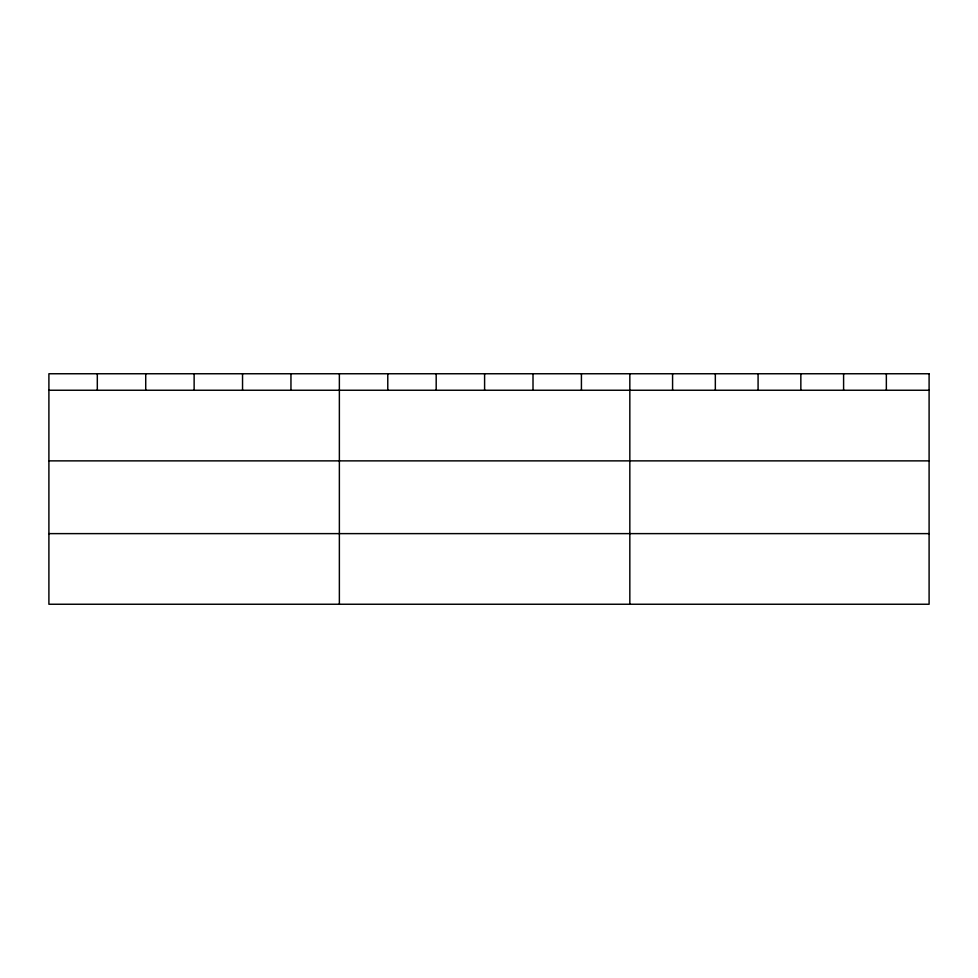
<?xml version="1.0" encoding="UTF-8"?>
<svg xmlns="http://www.w3.org/2000/svg" width="978" height="978" viewBox="0 0 978 978"><rect width="100%" height="100%" fill="white"/><g stroke="black" fill="none" stroke-linecap="round" stroke-linejoin="round"><path stroke-width="1.47" d="M48.9 390.246L929.1 390.246M48.9 460.87L929.1 460.87M48.9 533.621L929.1 533.621M886.349 373.755L886.349 390.246M843.598 373.755L843.598 390.246M800.848 373.755L800.848 390.246M758.084 373.755L758.084 390.246M715.334 373.755L715.334 390.246M672.583 373.755L672.583 390.246M629.832 373.755L629.832 604.245M581.421 373.755L581.421 390.246M533.01 373.755L533.01 390.246M484.599 373.755L484.599 390.246M436.188 373.755L436.188 390.246M387.777 373.755L387.777 390.246M339.366 373.755L339.366 604.245M290.955 373.755L290.955 390.246M242.544 373.755L242.544 390.246M194.133 373.755L194.133 390.246M145.722 373.755L145.722 390.246M97.311 373.755L97.311 390.246M929.1 373.755L48.9 373.755L48.9 604.245L929.1 604.245L929.1 373.755"/></g></svg>
